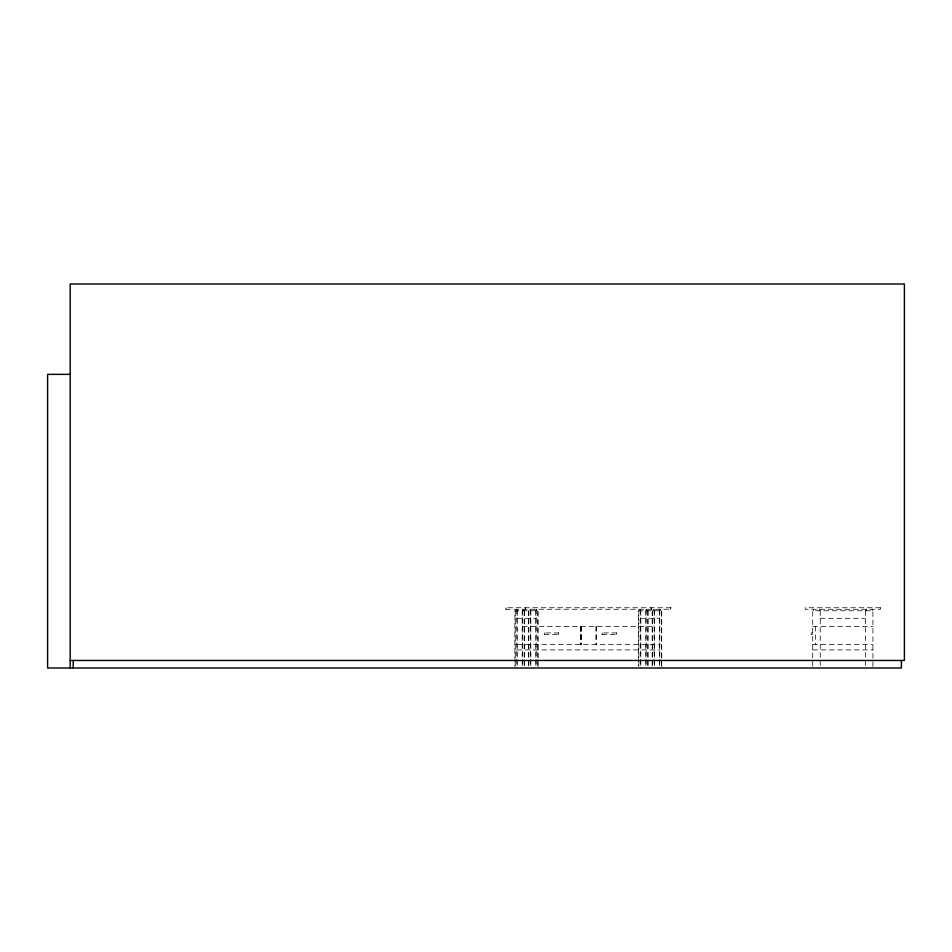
<?xml version="1.0" encoding="UTF-8"?>
<svg xmlns="http://www.w3.org/2000/svg" width="952" height="952" viewBox="0 0 952 952"><rect width="100%" height="100%" fill="white"/><g stroke="black" fill="none" stroke-linecap="round" stroke-linejoin="round"><path stroke-width="0.71" stroke-dasharray="4.76 3.57" d="M516.853 618.3L536.154 618.3M640.494 618.3L659.784 618.3M820.231 618.3L865.404 618.3M522.505 626.428L654.131 626.428M812.699 626.428L872.924 626.428M812.699 632.937L811.187 632.937L811.187 634.437L812.699 634.437M516.853 644.504L659.784 644.504M812.699 644.504L872.924 644.504M516.853 649.918L659.784 649.918M812.699 649.918L872.924 649.918M872.924 666.519L872.924 610.767L812.699 610.767L812.699 666.519M872.222 609.268L872.222 610.767M866.201 609.268L866.201 610.767M865.404 610.767L865.404 667.995M820.231 610.767L820.231 667.995M819.517 609.268L819.517 610.767M815.412 626.428L815.412 644.504M813.496 609.268L813.496 610.767M670.624 607.757L670.624 609.268M661.735 666.519L661.735 610.767L638.542 610.767L638.542 666.519M661.402 610.767L661.402 666.519M660.176 609.268L660.176 610.767M659.772 609.268L659.784 667.995M659.45 610.767L659.45 666.519M654.452 610.767L654.452 666.519M654.155 609.268L654.131 666.519M653.75 609.268L653.75 610.767M652.513 610.767L652.513 667.995M652.179 610.767L652.179 666.519M651.466 607.757L651.466 609.268M651.132 607.757L651.132 609.268M648.086 610.767L648.086 667.995M647.765 610.767L647.765 667.995M646.539 609.268L646.539 610.767M646.134 609.268L646.146 666.519M645.813 610.767L645.813 666.519M640.815 610.767L640.815 667.995M640.517 609.268L640.494 667.995M640.113 609.268L640.113 610.767M638.863 610.767L638.863 666.519M616.313 632.937L616.313 634.437M602.152 632.937L602.152 634.437M596.273 626.428L596.273 644.504M595.952 626.428L595.952 644.504M581.386 626.428L581.386 644.504M581.065 626.428L581.065 644.504M580.684 626.428L580.684 644.504M580.363 626.428L580.363 644.504M558.503 632.937L558.503 634.437M544.354 632.937L544.354 634.437M538.094 666.519L538.094 610.767L514.913 610.767L514.913 666.519M537.773 610.767L537.773 666.519M536.547 609.268L536.547 610.767M536.143 609.268L536.154 666.519M535.821 610.767L535.821 667.995M530.823 610.767L530.823 666.519M530.526 609.268L530.502 666.519M530.121 609.268L530.121 610.767M528.872 610.767L528.872 666.519M528.55 610.767L528.55 667.995M525.504 607.757L525.504 609.268M525.171 607.757L525.171 609.268M524.457 610.767L524.457 667.995M524.124 610.767L524.124 667.995M522.91 609.268L522.91 610.767M522.505 609.268L522.505 666.519M522.184 610.767L522.184 666.519M517.186 610.767L517.186 667.995M516.888 609.268L516.853 667.995M516.484 609.268L516.484 610.767M515.234 610.767L515.234 666.519M506.012 607.757L506.012 609.268M670.946 607.757L505.69 607.757L505.69 609.268L670.946 609.268L670.946 607.757M880.457 607.757L805.166 607.757L805.166 609.268L880.457 609.268L880.457 607.757M558.895 632.937L543.961 632.937L543.961 634.437L558.895 634.437L558.895 632.937M616.694 632.937L601.759 632.937L601.759 634.437L616.694 634.437L616.694 632.937"/><path stroke-width="1.43" d="M70.186 374.362L47.6 374.362L47.6 667.995L901.389 667.995L901.389 660.462M70.186 660.462L904.4 660.462L904.4 284.005L70.186 284.005L70.186 667.995M73.197 660.462L73.197 667.995"/></g></svg>
